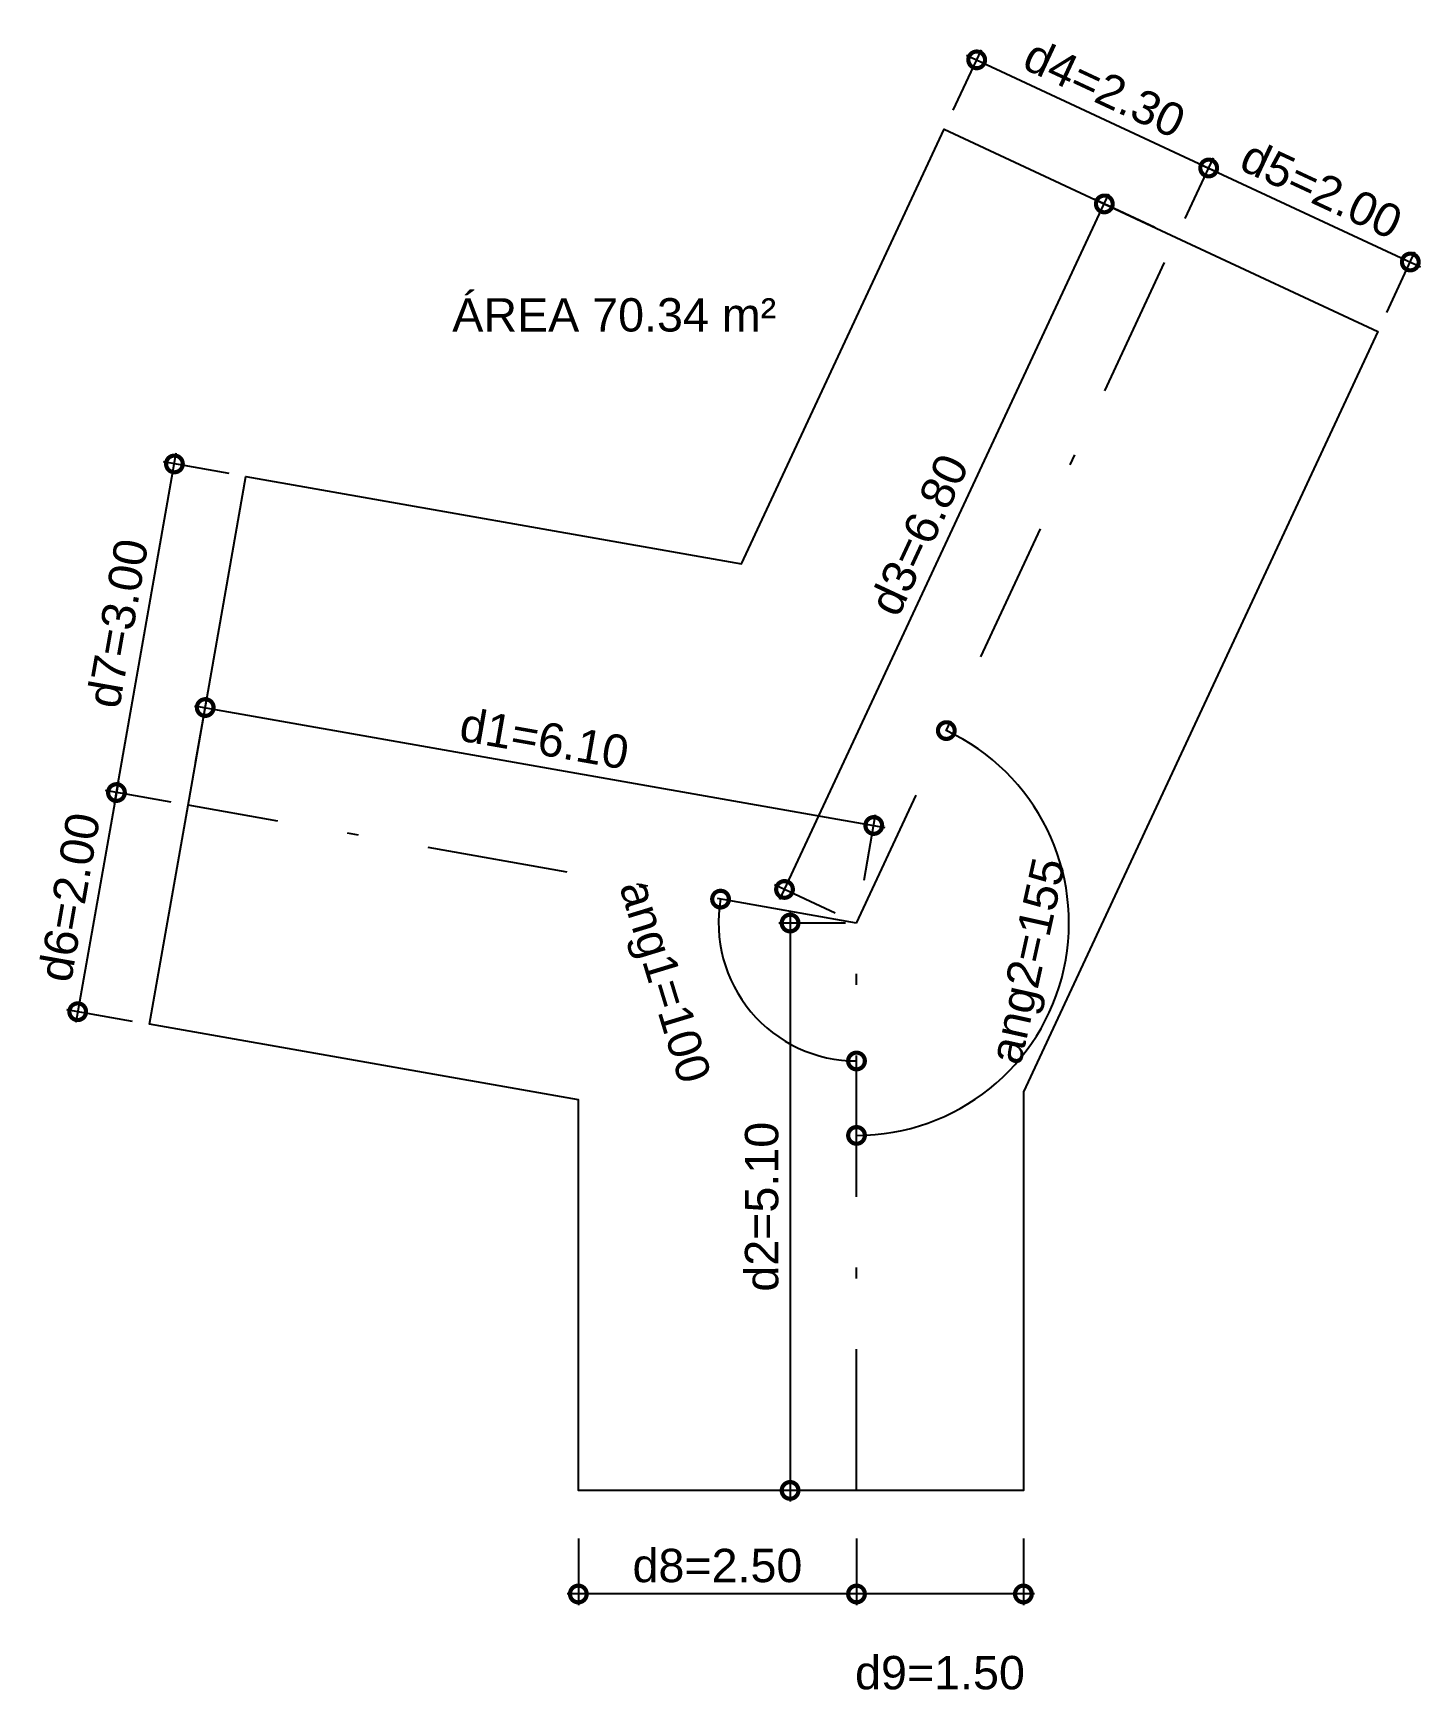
# Model space of a CAD drawing. Header units: metres. Extents: x -6.1 to 6.4, y -7.9 to 7.
import ezdxf

# ---------------------------------------------------------------- set-up
doc = ezdxf.new("R2010")
doc.units = ezdxf.units.M
doc.header["$LTSCALE"] = 0.1
doc.linetypes.add('DASHDOT', pattern=[25.4, 12.7, -6.35, 0, -6.35])
doc.layers.add('ARQ_EIXO CINZA 04', color=139, linetype='DASHDOT')
doc.layers.add('SIMB_01', color=1, linetype='Continuous')
doc.layers.add('COTA AZUL', color=5, linetype='Continuous', lineweight=25, true_color=0x0000ff)
doc.styles.add('Annot_3.0mm', font='arial.ttf', dxfattribs={"height": 3})
doc.styles.add('cota', font='arial.ttf')
doc.dimstyles.new('Info 01 - annot', dxfattribs={"dimtxt": 3, "dimasz": 3, "dimexe": 1, "dimexo": 1, "dimgap": 1, "dimtad": 1, "dimzin": 4, "dimtxsty": 'cota', "dimblk": 'DOTSMALL', "dimcen": 2, "dimdle": 1, "dimclrd": 256, "dimclre": 256, "dimclrt": 1, "dimazin": 2, "dimtfac": 0.09, "dimtmove": 2, "dimatfit": 2, "dimfxl": 5, "dimfxlon": 1, "dimtolj": 1, "dimtzin": 4, "dimlwd": -1, "dimarcsym": 1})

# ---------------------------------------------------------------- blocks, each defined once
blk = doc.blocks.new('_DotSmall')
at = {"color": 0, "linetype": 'ByBlock', "const_width": 0.5}
blk.add_lwpolyline([(-0.0625, 0, 1), (0.0625, 0, 1)], format="xyb", close=True, dxfattribs=at)
blk = doc.blocks.new('*D6')
at = {"layer": 'COTA AZUL', "lineweight": -2, "transparency": 16777216}
for p, q in [((-4.623, 0.489), (-4.518, 1.08)), ((1.385, -0.57), (1.489, 0.021))]:
    blk.add_line(p, q, dxfattribs=at)
at = {"layer": 'COTA AZUL', "transparency": 16777216}
blk.add_line((-4.634, 0.999), (1.57, -0.095), dxfattribs=at)
at = {"layer": 'Defpoints', "color": 0, "transparency": 16777216}
for p in [(-4.69, 0.104), (1.472, -0.078), (1.317, -0.955)]:
    blk.add_point(p, dxfattribs=at)
at = {"layer": 'COTA AZUL', "transparency": 16777216, "xscale": 0.3, "yscale": 0.3, "zscale": 0.3}
for p, rotation in [((-4.536, 0.982), 170), ((1.472, -0.078), 350.0000000000001)]:
    blk.add_blockref('_DotSmall', p, dxfattribs=dict(at, rotation=rotation))
at = {"layer": 'COTA AZUL', "color": 1, "transparency": 16777216, "insert": (-1.488, 0.701), "char_height": 0.3, "attachment_point": 5, "rotation": 350, "style": 'cota'}
blk.add_mtext('\\A1;d1=6.10', dxfattribs=at)
blk = doc.blocks.new('*D8')
at = {"layer": 'COTA AZUL', "transparency": 16777216}
blk.add_line((0.72, -0.855), (0.72, -6.155), dxfattribs=at)
at = {"layer": 'COTA AZUL', "lineweight": -2, "transparency": 16777216}
for p, q in [((1.217, -0.955), (0.62, -0.955)), ((1.217, -6.055), (0.62, -6.055))]:
    blk.add_line(p, q, dxfattribs=at)
at = {"layer": 'Defpoints', "color": 0, "transparency": 16777216}
for p in [(1.317, -0.955), (0.72, -6.055), (1.317, -6.055)]:
    blk.add_point(p, dxfattribs=at)
at = {"layer": 'COTA AZUL', "transparency": 16777216, "xscale": 0.3, "yscale": 0.3, "zscale": 0.3}
for p, rotation in [((0.72, -0.955), 90), ((0.72, -6.055), 270)]:
    blk.add_blockref('_DotSmall', p, dxfattribs=dict(at, rotation=rotation))
at = {"layer": 'COTA AZUL', "color": 1, "transparency": 16777216, "insert": (0.466, -3.505), "char_height": 0.3, "attachment_point": 5, "rotation": 90, "style": 'cota'}
blk.add_mtext('\\A1;d2=5.10', dxfattribs=at)
blk = doc.blocks.new('*D7')
at = {"layer": 'COTA AZUL', "transparency": 16777216}
blk.add_line((0.628, -0.744), (3.586, 5.6), dxfattribs=at)
at = {"layer": 'COTA AZUL', "lineweight": -2, "transparency": 16777216}
for p, q in [((3.997, 5.298), (3.454, 5.552)), ((1.124, -0.865), (0.58, -0.611))]:
    blk.add_line(p, q, dxfattribs=at)
at = {"layer": 'Defpoints', "color": 0, "transparency": 16777216}
for p in [(3.544, 5.509), (4.191, 5.208), (1.317, -0.955)]:
    blk.add_point(p, dxfattribs=at)
at = {"layer": 'COTA AZUL', "transparency": 16777216, "xscale": 0.3, "yscale": 0.3, "zscale": 0.3}
for p, rotation in [((3.544, 5.509), 65.00000000000003), ((0.67, -0.653), 245)]:
    blk.add_blockref('_DotSmall', p, dxfattribs=dict(at, rotation=rotation))
at = {"layer": 'COTA AZUL', "color": 1, "transparency": 16777216, "insert": (1.878, 2.535), "char_height": 0.3, "attachment_point": 5, "rotation": 65, "style": 'cota'}
blk.add_mtext('\\A1;d3=6.80', dxfattribs=at)
blk = doc.blocks.new('*D2')
at = {"layer": 'COTA AZUL', "lineweight": -2, "transparency": 16777216}
for p, q in [((2.186, 6.351), (2.439, 6.895)), ((4.27, 5.379), (4.524, 5.922))]:
    blk.add_line(p, q, dxfattribs=at)
at = {"layer": 'COTA AZUL', "transparency": 16777216}
blk.add_line((2.306, 6.846), (4.572, 5.79), dxfattribs=at)
at = {"layer": 'Defpoints', "color": 0, "transparency": 16777216}
for p in [(2.106, 6.18), (4.482, 5.832), (4.191, 5.208)]:
    blk.add_point(p, dxfattribs=at)
at = {"layer": 'COTA AZUL', "transparency": 16777216, "xscale": 0.3, "yscale": 0.3, "zscale": 0.3}
for p, rotation in [((2.397, 6.804), 155.0000000000001), ((4.482, 5.832), 335.0000000000001)]:
    blk.add_blockref('_DotSmall', p, dxfattribs=dict(at, rotation=rotation))
at = {"layer": 'COTA AZUL', "color": 1, "transparency": 16777216, "insert": (3.546, 6.547), "char_height": 0.3, "attachment_point": 5, "rotation": 335, "style": 'cota'}
blk.add_mtext('\\A1;d4=2.30', dxfattribs=at)
blk = doc.blocks.new('*D3')
at = {"layer": 'COTA AZUL', "lineweight": -2, "transparency": 16777216}
for p, q in [((4.27, 5.379), (4.524, 5.922)), ((6.083, 4.533), (6.336, 5.077))]:
    blk.add_line(p, q, dxfattribs=at)
at = {"layer": 'COTA AZUL', "transparency": 16777216}
blk.add_line((4.391, 5.874), (6.385, 4.944), dxfattribs=at)
at = {"layer": 'Defpoints', "color": 0, "transparency": 16777216}
for p in [(4.191, 5.208), (6.294, 4.987), (6.003, 4.363)]:
    blk.add_point(p, dxfattribs=at)
at = {"layer": 'COTA AZUL', "transparency": 16777216, "xscale": 0.3, "yscale": 0.3, "zscale": 0.3}
for p, rotation in [((4.482, 5.832), 155.0000000000001), ((6.294, 4.987), 335.0000000000001)]:
    blk.add_blockref('_DotSmall', p, dxfattribs=dict(at, rotation=rotation))
at = {"layer": 'COTA AZUL', "color": 1, "transparency": 16777216, "insert": (5.495, 5.639), "char_height": 0.3, "attachment_point": 5, "rotation": 335, "style": 'cota'}
blk.add_mtext('\\A1;d5=2.00', dxfattribs=at)
blk = doc.blocks.new('*D5')
at = {"layer": 'COTA AZUL', "transparency": 16777216}
blk.add_line((-5.317, 0.316), (-5.699, -1.85), dxfattribs=at)
at = {"layer": 'COTA AZUL', "lineweight": -2, "transparency": 16777216}
for p, q in [((-4.842, 0.131), (-5.433, 0.235)), ((-5.189, -1.839), (-5.78, -1.734))]:
    blk.add_line(p, q, dxfattribs=at)
at = {"layer": 'Defpoints', "color": 0, "transparency": 16777216}
for p in [(-4.69, 0.104), (-5.682, -1.752), (-5.038, -1.865)]:
    blk.add_point(p, dxfattribs=at)
at = {"layer": 'COTA AZUL', "transparency": 16777216, "xscale": 0.3, "yscale": 0.3, "zscale": 0.3}
for p, rotation in [((-5.334, 0.218), 80.00000000000004), ((-5.682, -1.752), 260.0000000000001)]:
    blk.add_blockref('_DotSmall', p, dxfattribs=dict(at, rotation=rotation))
at = {"layer": 'COTA AZUL', "color": 1, "transparency": 16777216, "insert": (-5.757, -0.723), "char_height": 0.3, "attachment_point": 5, "rotation": 80, "style": 'cota'}
blk.add_mtext('\\A1;d6=2.00', dxfattribs=at)
blk = doc.blocks.new('*D4')
at = {"layer": 'COTA AZUL', "transparency": 16777216}
blk.add_line((-5.352, 0.119), (-4.796, 3.271), dxfattribs=at)
at = {"layer": 'COTA AZUL', "lineweight": -2, "transparency": 16777216}
for p, q in [((-4.321, 3.085), (-4.912, 3.19)), ((-4.842, 0.131), (-5.433, 0.235))]:
    blk.add_line(p, q, dxfattribs=at)
at = {"layer": 'Defpoints', "color": 0, "transparency": 16777216}
for p in [(-4.813, 3.172), (-4.17, 3.059), (-4.69, 0.104)]:
    blk.add_point(p, dxfattribs=at)
at = {"layer": 'COTA AZUL', "transparency": 16777216, "xscale": 0.3, "yscale": 0.3, "zscale": 0.3}
for p, rotation in [((-4.813, 3.172), 80.00000000000003), ((-5.334, 0.218), 260)]:
    blk.add_blockref('_DotSmall', p, dxfattribs=dict(at, rotation=rotation))
at = {"layer": 'COTA AZUL', "color": 1, "transparency": 16777216, "insert": (-5.323, 1.739), "char_height": 0.3, "attachment_point": 5, "rotation": 80, "style": 'cota'}
blk.add_mtext('\\A1;d7=3.00', dxfattribs=at)
blk = doc.blocks.new('*D12')
at = {"layer": 'COTA AZUL', "lineweight": -2, "transparency": 16777216}
for p, q in [((-1.183, -6.486), (-1.183, -7.086)), ((1.317, -6.486), (1.317, -7.086))]:
    blk.add_line(p, q, dxfattribs=at)
at = {"layer": 'COTA AZUL', "transparency": 16777216}
blk.add_line((1.417, -6.986), (-1.283, -6.986), dxfattribs=at)
at = {"layer": 'Defpoints', "color": 0, "transparency": 16777216}
for p in [(-1.183, -6.055), (1.317, -6.055), (-1.183, -6.986)]:
    blk.add_point(p, dxfattribs=at)
at = {"layer": 'COTA AZUL', "transparency": 16777216, "xscale": 0.3, "yscale": 0.3, "zscale": 0.3, "rotation": 180}
blk.add_blockref('_DotSmall', (-1.183, -6.986), dxfattribs=at)
at = {"layer": 'COTA AZUL', "transparency": 16777216, "xscale": 0.3, "yscale": 0.3, "zscale": 0.3}
blk.add_blockref('_DotSmall', (1.317, -6.986), dxfattribs=at)
at = {"layer": 'COTA AZUL', "color": 1, "transparency": 16777216, "insert": (0.067, -6.732), "char_height": 0.3, "attachment_point": 5, "style": 'cota'}
blk.add_mtext('\\A1;d8=2.50', dxfattribs=at)
blk = doc.blocks.new('*D11')
at = {"layer": 'COTA AZUL', "lineweight": -2, "transparency": 16777216}
for p, q in [((1.317, -6.486), (1.317, -7.086)), ((2.817, -6.486), (2.817, -7.086))]:
    blk.add_line(p, q, dxfattribs=at)
at = {"layer": 'COTA AZUL', "transparency": 16777216}
blk.add_line((2.917, -6.986), (1.217, -6.986), dxfattribs=at)
at = {"layer": 'Defpoints', "color": 0, "transparency": 16777216}
for p in [(1.317, -6.055), (2.817, -6.055), (1.317, -6.986)]:
    blk.add_point(p, dxfattribs=at)
at = {"layer": 'COTA AZUL', "transparency": 16777216, "xscale": 0.3, "yscale": 0.3, "zscale": 0.3, "rotation": 180}
blk.add_blockref('_DotSmall', (1.317, -6.986), dxfattribs=at)
at = {"layer": 'COTA AZUL', "transparency": 16777216, "xscale": 0.3, "yscale": 0.3, "zscale": 0.3}
blk.add_blockref('_DotSmall', (2.817, -6.986), dxfattribs=at)
at = {"layer": 'COTA AZUL', "color": 1, "transparency": 16777216, "insert": (2.067, -7.695), "char_height": 0.3, "attachment_point": 5, "style": 'cota'}
blk.add_mtext('\\A1;d9=1.50', dxfattribs=at)
blk = doc.blocks.new('*D9')
at = {"layer": 'COTA AZUL', "transparency": 16777216}
blk.add_arc((1.317, -0.955), 1.24, 170, 270, dxfattribs=at)
at = {"layer": 'Defpoints', "color": 0, "transparency": 16777216}
for p in [(-4.69, 0.104), (1.317, -0.955), (1.317, -0.955), (0.635, -1.991), (1.317, -6.055)]:
    blk.add_point(p, dxfattribs=at)
at = {"layer": 'COTA AZUL', "transparency": 16777216, "xscale": 0.3, "yscale": 0.3, "zscale": 0.3, "rotation": 80.00000000000001}
blk.add_blockref('_DotSmall', (0.095, -0.74), dxfattribs=at)
at = {"layer": 'COTA AZUL', "transparency": 16777216, "xscale": 0.3, "yscale": 0.3, "zscale": 0.3}
blk.add_blockref('_DotSmall', (1.317, -2.195), dxfattribs=at)
at = {"layer": 'COTA AZUL', "color": 1, "transparency": 16777216, "insert": (-0.442, -1.491), "char_height": 0.3, "attachment_point": 5, "rotation": 286.9629, "style": 'cota'}
blk.add_mtext('\\A1;ang1=100', dxfattribs=at)
blk = doc.blocks.new('*D10')
at = {"layer": 'COTA AZUL', "transparency": 16777216}
blk.add_arc((1.317, -0.955), 1.909, 270, 65, dxfattribs=at)
at = {"layer": 'Defpoints', "color": 0, "transparency": 16777216}
for p in [(4.191, 5.208), (1.317, -0.955), (1.317, -0.955), (2.814, -2.139), (1.317, -6.055)]:
    blk.add_point(p, dxfattribs=at)
at = {"layer": 'COTA AZUL', "transparency": 16777216, "xscale": 0.3, "yscale": 0.3, "zscale": 0.3}
for p, rotation in [((2.124, 0.775), 155), ((1.317, -2.864), 180)]:
    blk.add_blockref('_DotSmall', p, dxfattribs=dict(at, rotation=rotation))
at = {"layer": 'COTA AZUL', "color": 1, "transparency": 16777216, "insert": (2.893, -1.304), "char_height": 0.3, "attachment_point": 5, "rotation": 77.5, "style": 'cota'}
blk.add_mtext('\\A1;ang2=155', dxfattribs=at)

msp = doc.modelspace()

# ---------------------------------------------------------------- linework, layer by layer
msp.add_lwpolyline([(-4.69, 0.104), (-4.17, 3.059), (0.284, 2.273), (2.106, 6.18), (4.191, 5.208), (6.003, 4.363), (2.817, -2.471), (2.817, -6.055), (1.317, -6.055), (-1.183, -6.055), (-1.183, -2.545), (-5.038, -1.865), (-4.69, 0.104)])
at = {"layer": 'ARQ_EIXO CINZA 04'}
for p, q in [((1.317, -0.955), (4.191, 5.208)), ((1.317, -0.955), (-4.69, 0.104)), ((1.317, -6.055), (1.317, -0.955))]:
    msp.add_line(p, q, dxfattribs=at)

# ---------------------------------------------------------------- texts
at = {"layer": 'SIMB_01', "insert": (-2.316, 4.662), "char_height": 0.3, "width": 3.9108, "attachment_point": 1, "style": 'Annot_3.0mm'}
msp.add_mtext('ÁREA 70.34 m²', dxfattribs=at)

# ---------------------------------------------------------------- dimensions: what is measured, and where the dimension line sits
at = {"layer": 'COTA AZUL'}
for p1, p2, distance, text, picture, middle in [((2.106, 6.18), (4.191, 5.208), 0.688, 'd4=2.30', '*D2', (3.546, 6.547)), ((4.191, 5.208), (6.003, 4.363), 0.688, 'd5=2.00', '*D3', (5.495, 5.639)), ((1.317, -0.955), (4.191, 5.208), 0.713, 'd3=6.80', '*D7', (1.878, 2.535)), ((-4.69, 0.104), (-4.17, 3.059), 0.654, 'd7=3.00', '*D4', (-5.323, 1.739)), ((-4.69, 0.104), (1.317, -0.955), 0.891, 'd1=6.10', '*D6', (-1.488, 0.701)), ((-4.69, 0.104), (-5.038, -1.865), -0.654, 'd6=2.00', '*D5', (-5.757, -0.723)), ((1.317, -6.055), (-1.183, -6.055), 0.931, 'd8=2.50', '*D12', (0.067, -6.732)), ((2.817, -6.055), (1.317, -6.055), 0.931, 'd9=1.50', '*D11', (2.067, -7.695))]:
    dim = msp.add_aligned_dim(p1=p1, p2=p2, distance=distance, text=text, dimstyle='Info 01 - annot', override={"dimscale": 0}, dxfattribs=at)
    dim.commit()
    dim.dimension.update_dxf_attribs({"geometry": picture, "text_midpoint": middle})
dim = msp.add_angular_dim_2l(base=(2.814, -2.139), line1=((1.317, -0.955), (4.191, 5.208)), line2=((1.317, -6.055), (1.317, -0.955)), text='ang2=155', dimstyle='Info 01 - annot', override={"dimscale": 0}, dxfattribs=at)
dim.commit()
dim.dimension.update_dxf_attribs({"geometry": '*D10', "text_midpoint": (2.893, -1.304)})
dim = msp.add_angular_dim_2l(base=(0.635, -1.991), line1=((1.317, -0.955), (-4.69, 0.104)), line2=((1.317, -6.055), (1.317, -0.955)), text='ang1=100', dimstyle='Info 01 - annot', override={"dimscale": 0}, dxfattribs=at)
dim.commit()
dim.dimension.update_dxf_attribs({"geometry": '*D9', "text_midpoint": (-0.442, -1.491), "dimtype": 162})
dim = msp.add_linear_dim(base=(0.72, -6.055), p1=(1.317, -0.955), p2=(1.317, -6.055), angle=90, text='d2=5.10', dimstyle='Info 01 - annot', override={"dimscale": 0}, dxfattribs=at)
dim.commit()
dim.dimension.update_dxf_attribs({"geometry": '*D8', "text_midpoint": (0.466, -3.505)})

doc.saveas('drawing.dxf')
